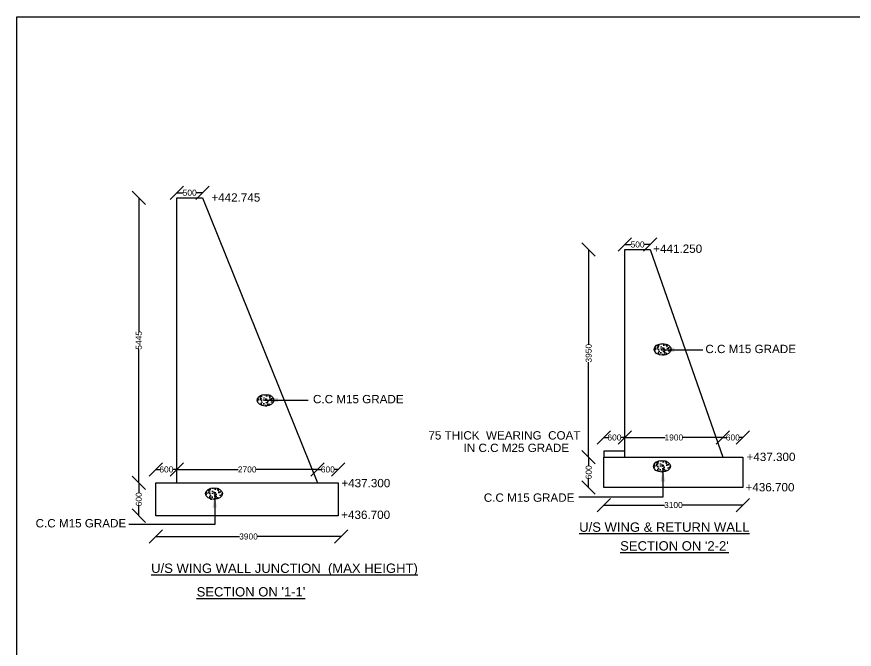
# Model space of a CAD drawing. Header units: millimetres. Extents: x 5762401 to 5768217, y 20979377 to 20983167.
# Drawn here: x 5762401 to 5764912, y 20981272 to 20983167 of the extents above; entities that cross this region are included whole.
import ezdxf

# ---------------------------------------------------------------- set-up
doc = ezdxf.new("R2010")
doc.units = ezdxf.units.MM
doc.header["$MEASUREMENT"] = 0
for name, color, linetype in [('DIMENSIONS', 7, 'Continuous'), ('DRAWING', 7, 'Continuous'), ('TEXT', 1, 'Continuous')]:
    doc.layers.add(name, color=color, linetype=linetype)
doc.styles.get("Standard").update_dxf_attribs({"font": 'arial.ttf', "height": 18})
doc.dimstyles.get("Standard").update_dxf_attribs({"dimtxt": 18, "dimasz": 40, "dimexe": 0.18, "dimexo": 0.0625, "dimgap": 0.09, "dimtad": 0, "dimdec": 0, "dimzin": 0, "dimdsep": 46, "dimtxsty": 'Standard', "dimblk": 'OBLIQUE', "dimcen": 0.09, "dimse1": 1, "dimse2": 1, "dimadec": 0, "dimazin": 0, "dimtfac": 1, "dimtdec": 0, "dimtofl": 0, "dimtmove": 0, "dimatfit": 3, "dimfxl": 1, "dimtolj": 1, "dimtzin": 0, "dimarcsym": 0})

# ---------------------------------------------------------------- blocks, each defined once
blk = doc.blocks.new('_Oblique')
at = {"color": 0, "linetype": 'ByBlock', "lineweight": -2}
blk.add_line((-0.5, -0.5), (0.5, 0.5), dxfattribs=at)
blk = doc.blocks.new('*D4')
at = {"layer": 'Defpoints', "color": 0, "transparency": 16777216}
for p in [(5762958.1, 20982639.7), (5762881.3, 20982624.4), (5762958.1, 20982624.4)]:
    blk.add_point(p, dxfattribs=at)
at = {"layer": 'DIMENSIONS', "color": 0, "lineweight": -2, "transparency": 16777216}
for p, q in [((5762881.3, 20982639.7), (5762899.8, 20982639.7)), ((5762958.1, 20982639.7), (5762939.7, 20982639.7))]:
    blk.add_line(p, q, dxfattribs=at)
at = {"layer": 'DIMENSIONS', "color": 0, "lineweight": -2, "transparency": 16777216, "xscale": 40, "yscale": 40, "zscale": 40, "rotation": 180}
blk.add_blockref('_Oblique', (5762881.3, 20982639.7), dxfattribs=at)
at = {"layer": 'DIMENSIONS', "color": 0, "lineweight": -2, "transparency": 16777216, "xscale": 40, "yscale": 40, "zscale": 40}
blk.add_blockref('_Oblique', (5762958.1, 20982639.7), dxfattribs=at)
at = {"layer": 'DIMENSIONS', "color": 0, "transparency": 16777216, "insert": (5762919.7, 20982639.7), "char_height": 18, "attachment_point": 5}
blk.add_mtext('\\A1;500', dxfattribs=at)
blk = doc.blocks.new('*D5')
at = {"layer": 'Defpoints', "color": 0, "transparency": 16777216}
for p in [(5762881.3, 20982624.4), (5762767.1, 20981770.2), (5762881.3, 20981770.2)]:
    blk.add_point(p, dxfattribs=at)
at = {"layer": 'DIMENSIONS', "color": 0, "lineweight": -2, "transparency": 16777216}
for p, q in [((5762767.1, 20982624.4), (5762767.1, 20982224.4)), ((5762767.1, 20981770.2), (5762767.1, 20982170.3))]:
    blk.add_line(p, q, dxfattribs=at)
at = {"layer": 'DIMENSIONS', "color": 0, "lineweight": -2, "transparency": 16777216, "xscale": 40, "yscale": 40, "zscale": 40}
for p, rotation in [((5762767.1, 20982624.4), 90), ((5762767.1, 20981770.2), 270)]:
    blk.add_blockref('_Oblique', p, dxfattribs=dict(at, rotation=rotation))
at = {"layer": 'DIMENSIONS', "color": 0, "transparency": 16777216, "insert": (5762767.1, 20982197.3), "char_height": 18, "attachment_point": 5, "rotation": 90}
blk.add_mtext('\\A1;5445', dxfattribs=at)
blk = doc.blocks.new('*D6')
at = {"layer": 'Defpoints', "color": 0, "transparency": 16777216}
for p in [(5762818, 20981770.2), (5762767.1, 20981672.1), (5762818, 20981672.1)]:
    blk.add_point(p, dxfattribs=at)
at = {"layer": 'DIMENSIONS', "color": 0, "lineweight": -2, "transparency": 16777216}
for p, q in [((5762767.1, 20981770.2), (5762767.1, 20981741.2)), ((5762767.1, 20981672.1), (5762767.1, 20981701.2))]:
    blk.add_line(p, q, dxfattribs=at)
at = {"layer": 'DIMENSIONS', "color": 0, "lineweight": -2, "transparency": 16777216, "xscale": 40, "yscale": 40, "zscale": 40}
for p, rotation in [((5762767.1, 20981770.2), 90), ((5762767.1, 20981672.1), 270)]:
    blk.add_blockref('_Oblique', p, dxfattribs=dict(at, rotation=rotation))
at = {"layer": 'DIMENSIONS', "color": 0, "transparency": 16777216, "insert": (5762767.1, 20981721.2), "char_height": 18, "attachment_point": 5, "rotation": 90}
blk.add_mtext('\\A1;600', dxfattribs=at)
blk = doc.blocks.new('*D7')
at = {"layer": 'Defpoints', "color": 0, "transparency": 16777216}
for p in [(5762881.3, 20981810.5), (5762818, 20981770.2), (5762881.3, 20981770.2)]:
    blk.add_point(p, dxfattribs=at)
at = {"layer": 'DIMENSIONS', "color": 0, "lineweight": -2, "transparency": 16777216}
for p, q in [((5762818, 20981810.5), (5762829.7, 20981810.5)), ((5762881.3, 20981810.5), (5762869.6, 20981810.5))]:
    blk.add_line(p, q, dxfattribs=at)
at = {"layer": 'DIMENSIONS', "color": 0, "lineweight": -2, "transparency": 16777216, "xscale": 40, "yscale": 40, "zscale": 40, "rotation": 180}
blk.add_blockref('_Oblique', (5762818, 20981810.5), dxfattribs=at)
at = {"layer": 'DIMENSIONS', "color": 0, "lineweight": -2, "transparency": 16777216, "xscale": 40, "yscale": 40, "zscale": 40}
blk.add_blockref('_Oblique', (5762881.3, 20981810.5), dxfattribs=at)
at = {"layer": 'DIMENSIONS', "color": 0, "transparency": 16777216, "insert": (5762849.7, 20981810.5), "char_height": 18, "attachment_point": 5}
blk.add_mtext('\\A1;600', dxfattribs=at)
blk = doc.blocks.new('*D8')
at = {"layer": 'Defpoints', "color": 0, "transparency": 16777216}
for p in [(5762881.3, 20981810.5), (5763302.8, 20981810.5), (5763302.8, 20981770.2)]:
    blk.add_point(p, dxfattribs=at)
at = {"layer": 'DIMENSIONS', "color": 0, "lineweight": -2, "transparency": 16777216}
for p, q in [((5762881.3, 20981810.5), (5763065, 20981810.5)), ((5763302.8, 20981810.5), (5763119.1, 20981810.5))]:
    blk.add_line(p, q, dxfattribs=at)
at = {"layer": 'DIMENSIONS', "color": 0, "lineweight": -2, "transparency": 16777216, "xscale": 40, "yscale": 40, "zscale": 40, "rotation": 180}
blk.add_blockref('_Oblique', (5762881.3, 20981810.5), dxfattribs=at)
at = {"layer": 'DIMENSIONS', "color": 0, "lineweight": -2, "transparency": 16777216, "xscale": 40, "yscale": 40, "zscale": 40}
blk.add_blockref('_Oblique', (5763302.8, 20981810.5), dxfattribs=at)
at = {"layer": 'DIMENSIONS', "color": 0, "transparency": 16777216, "insert": (5763092.1, 20981810.5), "char_height": 18, "attachment_point": 5}
blk.add_mtext('\\A1;2700', dxfattribs=at)
blk = doc.blocks.new('*D9')
at = {"layer": 'Defpoints', "color": 0, "transparency": 16777216}
for p in [(5763364.9, 20981810.5), (5763302.8, 20981770.2), (5763364.9, 20981770.2)]:
    blk.add_point(p, dxfattribs=at)
at = {"layer": 'DIMENSIONS', "color": 0, "lineweight": -2, "transparency": 16777216}
for p, q in [((5763302.8, 20981810.5), (5763313.9, 20981810.5)), ((5763364.9, 20981810.5), (5763353.9, 20981810.5))]:
    blk.add_line(p, q, dxfattribs=at)
at = {"layer": 'DIMENSIONS', "color": 0, "lineweight": -2, "transparency": 16777216, "xscale": 40, "yscale": 40, "zscale": 40, "rotation": 180}
blk.add_blockref('_Oblique', (5763302.8, 20981810.5), dxfattribs=at)
at = {"layer": 'DIMENSIONS', "color": 0, "lineweight": -2, "transparency": 16777216, "xscale": 40, "yscale": 40, "zscale": 40}
blk.add_blockref('_Oblique', (5763364.9, 20981810.5), dxfattribs=at)
at = {"layer": 'DIMENSIONS', "color": 0, "transparency": 16777216, "insert": (5763333.9, 20981810.5), "char_height": 18, "attachment_point": 5}
blk.add_mtext('\\A1;600', dxfattribs=at)
blk = doc.blocks.new('*D10')
at = {"layer": 'Defpoints', "color": 0, "transparency": 16777216}
for p in [(5762818, 20981672.1), (5763374, 20981662.3), (5763374, 20981609.6)]:
    blk.add_point(p, dxfattribs=at)
at = {"layer": 'DIMENSIONS', "color": 0, "lineweight": -2, "transparency": 16777216}
for p, q in [((5762818, 20981609.6), (5763069.1, 20981609.6)), ((5763374, 20981609.6), (5763122.9, 20981609.6))]:
    blk.add_line(p, q, dxfattribs=at)
at = {"layer": 'DIMENSIONS', "color": 0, "lineweight": -2, "transparency": 16777216, "xscale": 40, "yscale": 40, "zscale": 40, "rotation": 180}
blk.add_blockref('_Oblique', (5762818, 20981609.6), dxfattribs=at)
at = {"layer": 'DIMENSIONS', "color": 0, "lineweight": -2, "transparency": 16777216, "xscale": 40, "yscale": 40, "zscale": 40}
blk.add_blockref('_Oblique', (5763374, 20981609.6), dxfattribs=at)
at = {"layer": 'DIMENSIONS', "color": 0, "transparency": 16777216, "insert": (5763096, 20981609.6), "char_height": 18, "attachment_point": 5}
blk.add_mtext('\\A1;3900', dxfattribs=at)
blk = doc.blocks.new('*D11')
at = {"layer": 'Defpoints', "color": 0, "transparency": 16777216}
for p in [(5764300.8, 20982484.6), (5764224.5, 20982470.2), (5764300.8, 20982470.2)]:
    blk.add_point(p, dxfattribs=at)
at = {"layer": 'DIMENSIONS', "color": 0, "lineweight": -2, "transparency": 16777216}
for p, q in [((5764224.5, 20982484.6), (5764242.7, 20982484.6)), ((5764300.8, 20982484.6), (5764282.6, 20982484.6))]:
    blk.add_line(p, q, dxfattribs=at)
at = {"layer": 'DIMENSIONS', "color": 0, "lineweight": -2, "transparency": 16777216, "xscale": 40, "yscale": 40, "zscale": 40, "rotation": 180}
blk.add_blockref('_Oblique', (5764224.5, 20982484.6), dxfattribs=at)
at = {"layer": 'DIMENSIONS', "color": 0, "lineweight": -2, "transparency": 16777216, "xscale": 40, "yscale": 40, "zscale": 40}
blk.add_blockref('_Oblique', (5764300.8, 20982484.6), dxfattribs=at)
at = {"layer": 'DIMENSIONS', "color": 0, "transparency": 16777216, "insert": (5764262.7, 20982484.6), "char_height": 18, "attachment_point": 5}
blk.add_mtext('\\A1;500', dxfattribs=at)
blk = doc.blocks.new('*D12')
at = {"layer": 'Defpoints', "color": 0, "transparency": 16777216}
for p in [(5764224.5, 20982470.2), (5764115.9, 20981847.4), (5764224.5, 20981847.4)]:
    blk.add_point(p, dxfattribs=at)
at = {"layer": 'DIMENSIONS', "color": 0, "lineweight": -2, "transparency": 16777216}
for p, q in [((5764115.9, 20982470.2), (5764115.9, 20982185.7)), ((5764115.9, 20981847.4), (5764115.9, 20982131.8))]:
    blk.add_line(p, q, dxfattribs=at)
at = {"layer": 'DIMENSIONS', "color": 0, "lineweight": -2, "transparency": 16777216, "xscale": 40, "yscale": 40, "zscale": 40}
for p, rotation in [((5764115.9, 20982470.2), 90), ((5764115.9, 20981847.4), 270)]:
    blk.add_blockref('_Oblique', p, dxfattribs=dict(at, rotation=rotation))
at = {"layer": 'DIMENSIONS', "color": 0, "transparency": 16777216, "insert": (5764115.9, 20982158.8), "char_height": 18, "attachment_point": 5, "rotation": 90}
blk.add_mtext('\\A1;3950', dxfattribs=at)
blk = doc.blocks.new('*D13')
at = {"layer": 'Defpoints', "color": 0, "transparency": 16777216}
for p in [(5764161.7, 20981847.4), (5764115.9, 20981756.9), (5764161.7, 20981756.9)]:
    blk.add_point(p, dxfattribs=at)
at = {"layer": 'DIMENSIONS', "color": 0, "lineweight": -2, "transparency": 16777216}
for p, q in [((5764115.9, 20981847.4), (5764115.9, 20981822.1)), ((5764115.9, 20981756.9), (5764115.9, 20981782.1))]:
    blk.add_line(p, q, dxfattribs=at)
at = {"layer": 'DIMENSIONS', "color": 0, "lineweight": -2, "transparency": 16777216, "xscale": 40, "yscale": 40, "zscale": 40}
for p, rotation in [((5764115.9, 20981847.4), 90), ((5764115.9, 20981756.9), 270)]:
    blk.add_blockref('_Oblique', p, dxfattribs=dict(at, rotation=rotation))
at = {"layer": 'DIMENSIONS', "color": 0, "transparency": 16777216, "insert": (5764115.9, 20981802.1), "char_height": 18, "attachment_point": 5, "rotation": 90}
blk.add_mtext('\\A1;600', dxfattribs=at)
blk = doc.blocks.new('*D14')
at = {"layer": 'Defpoints', "color": 0, "transparency": 16777216}
for p in [(5764224.5, 20981906.3), (5764161.7, 20981847.4), (5764224.5, 20981847.4)]:
    blk.add_point(p, dxfattribs=at)
at = {"layer": 'DIMENSIONS', "color": 0, "lineweight": -2, "transparency": 16777216}
for p, q in [((5764161.7, 20981906.3), (5764173.1, 20981906.3)), ((5764224.5, 20981906.3), (5764213.1, 20981906.3))]:
    blk.add_line(p, q, dxfattribs=at)
at = {"layer": 'DIMENSIONS', "color": 0, "lineweight": -2, "transparency": 16777216, "xscale": 40, "yscale": 40, "zscale": 40, "rotation": 180}
blk.add_blockref('_Oblique', (5764161.7, 20981906.3), dxfattribs=at)
at = {"layer": 'DIMENSIONS', "color": 0, "lineweight": -2, "transparency": 16777216, "xscale": 40, "yscale": 40, "zscale": 40}
blk.add_blockref('_Oblique', (5764224.5, 20981906.3), dxfattribs=at)
at = {"layer": 'DIMENSIONS', "color": 0, "transparency": 16777216, "insert": (5764193.1, 20981906.3), "char_height": 18, "attachment_point": 5}
blk.add_mtext('\\A1;600', dxfattribs=at)
blk = doc.blocks.new('*D15')
at = {"layer": 'Defpoints', "color": 0, "transparency": 16777216}
for p in [(5764518.1, 20981906.3), (5764224.5, 20981847.4), (5764518.1, 20981847.4)]:
    blk.add_point(p, dxfattribs=at)
at = {"layer": 'DIMENSIONS', "color": 0, "lineweight": -2, "transparency": 16777216}
for p, q in [((5764224.5, 20981906.3), (5764345.2, 20981906.3)), ((5764518.1, 20981906.3), (5764397.4, 20981906.3))]:
    blk.add_line(p, q, dxfattribs=at)
at = {"layer": 'DIMENSIONS', "color": 0, "lineweight": -2, "transparency": 16777216, "xscale": 40, "yscale": 40, "zscale": 40, "rotation": 180}
blk.add_blockref('_Oblique', (5764224.5, 20981906.3), dxfattribs=at)
at = {"layer": 'DIMENSIONS', "color": 0, "lineweight": -2, "transparency": 16777216, "xscale": 40, "yscale": 40, "zscale": 40}
blk.add_blockref('_Oblique', (5764518.1, 20981906.3), dxfattribs=at)
at = {"layer": 'DIMENSIONS', "color": 0, "transparency": 16777216, "insert": (5764371.3, 20981906.3), "char_height": 18, "attachment_point": 5}
blk.add_mtext('\\A1;1900', dxfattribs=at)
blk = doc.blocks.new('*D16')
at = {"layer": 'Defpoints', "color": 0, "transparency": 16777216}
for p in [(5764578.2, 20981906.3), (5764518.1, 20981847.4), (5764578.2, 20981847.4)]:
    blk.add_point(p, dxfattribs=at)
at = {"layer": 'DIMENSIONS', "color": 0, "lineweight": -2, "transparency": 16777216}
for p, q in [((5764518.1, 20981906.3), (5764528.2, 20981906.3)), ((5764578.2, 20981906.3), (5764568.2, 20981906.3))]:
    blk.add_line(p, q, dxfattribs=at)
at = {"layer": 'DIMENSIONS', "color": 0, "lineweight": -2, "transparency": 16777216, "xscale": 40, "yscale": 40, "zscale": 40, "rotation": 180}
blk.add_blockref('_Oblique', (5764518.1, 20981906.3), dxfattribs=at)
at = {"layer": 'DIMENSIONS', "color": 0, "lineweight": -2, "transparency": 16777216, "xscale": 40, "yscale": 40, "zscale": 40}
blk.add_blockref('_Oblique', (5764578.2, 20981906.3), dxfattribs=at)
at = {"layer": 'DIMENSIONS', "color": 0, "transparency": 16777216, "insert": (5764548.2, 20981906.3), "char_height": 18, "attachment_point": 5}
blk.add_mtext('\\A1;600', dxfattribs=at)
blk = doc.blocks.new('*D17')
at = {"layer": 'Defpoints', "color": 0, "transparency": 16777216}
for p in [(5764161.7, 20981756.9), (5764578.2, 20981756.9), (5764578.2, 20981704)]:
    blk.add_point(p, dxfattribs=at)
at = {"layer": 'DIMENSIONS', "color": 0, "lineweight": -2, "transparency": 16777216}
for p, q in [((5764161.7, 20981704), (5764343, 20981704)), ((5764578.2, 20981704), (5764396.9, 20981704))]:
    blk.add_line(p, q, dxfattribs=at)
at = {"layer": 'DIMENSIONS', "color": 0, "lineweight": -2, "transparency": 16777216, "xscale": 40, "yscale": 40, "zscale": 40, "rotation": 180}
blk.add_blockref('_Oblique', (5764161.7, 20981704), dxfattribs=at)
at = {"layer": 'DIMENSIONS', "color": 0, "lineweight": -2, "transparency": 16777216, "xscale": 40, "yscale": 40, "zscale": 40}
blk.add_blockref('_Oblique', (5764578.2, 20981704), dxfattribs=at)
at = {"layer": 'DIMENSIONS', "color": 0, "transparency": 16777216, "insert": (5764370, 20981704), "char_height": 18, "attachment_point": 5}
blk.add_mtext('\\A1;3100', dxfattribs=at)

msp = doc.modelspace()

# ---------------------------------------------------------------- hatches: boundary and pattern name
at = {"layer": 'DRAWING'}
h = msp.add_hatch(dxfattribs=at)
h.set_pattern_fill('AR-CONC', color=0, scale=3, style=0)
h.set_pattern_definition([(50, (4192.05, 64.93), (21.517805478, -1.88256405), [2.25, -24.75]), (355, (4192.05, 64.93), (-4.162540008, 22.56576401), [1.8, -19.8]), (100.4514, (4193.844, 64.773), (17.355281451, 20.683186262), [1.9122057, -21.03426336]), (46.1842, (4192.05, 70.93), (32.01723146, -4.96557043), [3.375, -37.125]), (96.6356, (4194.72, 70.516), (28.039881166, 29.223536127), [2.86830864, -31.55139]), (351.1842, (4192.05, 70.93), (28.039858354, 29.22355803), [2.7, -29.7]), (21, (4195.05, 69.43), (17.907211564, -12.07856672), [2.25, -24.75]), (326, (4195.05, 69.43), (7.299459958, 21.754501351), [1.8, -19.8]), (71.4514, (4196.543, 68.423), (25.206678857, 9.675914901), [1.9122057, -21.03426336]), (37.5, (4192.051, 64.9295), (0.3647956595, 9.986815615), [0, -19.56, 0, -20.1, 0, -19.875]), (7.5, (4192.051, 64.93), (7.8920861233, 11.8323513565), [0, -11.46, 0, -19.11, 0, -7.575]), (327.5, (4185.361, 64.9295), (16.0146730852, -0.676646152), [0, -7.5, 0, -23.4, 0, -31.05]), (317.5, (4182.36, 64.93), (17.49558508, 3.00314947), [0, -9.75, 0, -15.54, 0, -22.05])])
edge = h.paths.add_edge_path()
edge.add_ellipse((5764337.7, 20982170.5), major_axis=(-25.3, 0), ratio=0.687205, start_angle=0, end_angle=360)
h = msp.add_hatch(dxfattribs=at)
h.set_pattern_fill('AR-CONC', color=0, scale=3, style=0)
h.set_pattern_definition([(50, (3001.29, -87.463), (21.517805478, -1.88256405), [2.25, -24.75]), (355, (3001.29, -87.463), (-4.162540008, 22.56576401), [1.8, -19.8]), (100.4514, (3003.084, -87.62), (17.355281451, 20.683186262), [1.9122057, -21.03426336]), (46.1842, (3001.29, -81.463), (32.01723146, -4.96557043), [3.375, -37.125]), (96.6356, (3003.96, -81.877), (28.039881166, 29.223536127), [2.86830864, -31.55139]), (351.1842, (3001.29, -81.463), (28.039858354, 29.22355803), [2.7, -29.7]), (21, (3004.29, -82.963), (17.907211564, -12.07856672), [2.25, -24.75]), (326, (3004.29, -82.963), (7.299459958, 21.754501351), [1.8, -19.8]), (71.4514, (3005.783, -83.97), (25.206678857, 9.675914901), [1.9122057, -21.03426336]), (37.5, (3001.291, -87.463), (0.3647956595, 9.986815615), [0, -19.56, 0, -20.1, 0, -19.875]), (7.5, (3001.291, -87.463), (7.8920861233, 11.8323513565), [0, -11.46, 0, -19.11, 0, -7.575]), (327.5, (2994.601, -87.463), (16.0146730852, -0.676646152), [0, -7.5, 0, -23.4, 0, -31.05]), (317.5, (2991.6, -87.463), (17.49558508, 3.00314947), [0, -9.75, 0, -15.54, 0, -22.05])])
edge = h.paths.add_edge_path()
edge.add_ellipse((5763147, 20982018.1), major_axis=(-25.3, 0), ratio=0.687205, start_angle=0, end_angle=360)
h = msp.add_hatch(dxfattribs=at)
h.set_pattern_fill('AR-CONC', color=0, scale=3, style=0)
h.set_pattern_definition([(50, (4189.992, -285.472), (21.517805478, -1.88256405), [2.25, -24.75]), (355, (4189.992, -285.472), (-4.162540008, 22.56576401), [1.8, -19.8]), (100.4514, (4191.785, -285.629), (17.355281451, 20.683186262), [1.9122057, -21.03426336]), (46.1842, (4189.992, -279.472), (32.01723146, -4.96557043), [3.375, -37.125]), (96.6356, (4192.66, -279.886), (28.039881166, 29.223536127), [2.86830864, -31.55139]), (351.1842, (4189.99, -279.472), (28.039858354, 29.22355803), [2.7, -29.7]), (21, (4192.992, -280.972), (17.907211564, -12.07856672), [2.25, -24.75]), (326, (4192.992, -280.972), (7.299459958, 21.754501351), [1.8, -19.8]), (71.4514, (4194.484, -281.978), (25.206678857, 9.675914901), [1.9122057, -21.03426336]), (37.5, (4189.992, -285.472), (0.3647956595, 9.986815615), [0, -19.56, 0, -20.1, 0, -19.875]), (7.5, (4189.992, -285.472), (7.8920861233, 11.8323513565), [0, -11.46, 0, -19.11, 0, -7.575]), (327.5, (4183.302, -285.472), (16.0146730852, -0.676646152), [0, -7.5, 0, -23.4, 0, -31.05]), (317.5, (4180.302, -285.472), (17.49558508, 3.00314947), [0, -9.75, 0, -15.54, 0, -22.05])])
edge = h.paths.add_edge_path()
edge.add_ellipse((5764335.7, 20981820.1), major_axis=(-25.3, 0), ratio=0.687205, start_angle=0, end_angle=360)
h = msp.add_hatch(dxfattribs=at)
h.set_pattern_fill('AR-CONC', color=0, scale=3, style=0)
h.set_pattern_definition([(50, (2846.841, -367.348), (21.517805478, -1.88256405), [2.25, -24.75]), (355, (2846.84, -367.348), (-4.162540008, 22.56576401), [1.8, -19.8]), (100.4514, (2848.634, -367.505), (17.355281451, 20.683186262), [1.9122057, -21.03426336]), (46.1842, (2846.84, -361.348), (32.01723146, -4.96557043), [3.375, -37.125]), (96.6356, (2849.51, -361.762), (28.039881166, 29.223536127), [2.86830864, -31.55139]), (351.1842, (2846.84, -361.348), (28.039858354, 29.22355803), [2.7, -29.7]), (21, (2849.841, -362.848), (17.907211564, -12.07856672), [2.25, -24.75]), (326, (2849.84, -362.848), (7.299459958, 21.754501351), [1.8, -19.8]), (71.4514, (2851.333, -363.855), (25.206678857, 9.675914901), [1.9122057, -21.03426336]), (37.5, (2846.841, -367.348), (0.3647956595, 9.986815615), [0, -19.56, 0, -20.1, 0, -19.875]), (7.5, (2846.841, -367.348), (7.8920861233, 11.8323513565), [0, -11.46, 0, -19.11, 0, -7.575]), (327.5, (2840.151, -367.348), (16.0146730852, -0.676646152), [0, -7.5, 0, -23.4, 0, -31.05]), (317.5, (2837.151, -367.348), (17.49558508, 3.00314947), [0, -9.75, 0, -15.54, 0, -22.05])])
edge = h.paths.add_edge_path()
edge.add_ellipse((5762992.5, 20981738.2), major_axis=(-25.3, 0), ratio=0.687205, start_angle=0, end_angle=360)

# ---------------------------------------------------------------- linework, layer by layer
at = {"layer": 'DRAWING', "color": 0}
for points in [[(5762401.1, 20983167.2), (5768216.8, 20983167.2), (5768216.8, 20979376.5), (5762401.1, 20979376.5)], [(5764161.7, 20981847.4), (5764224.5, 20981847.4), (5764224.5, 20981865.5), (5764161.7, 20981865.5)], [(5764161.7, 20981847.4), (5764578.2, 20981847.4), (5764578.2, 20981756.9), (5764161.7, 20981756.9)], [(5762818, 20981770.2), (5763364.9, 20981770.2), (5763364.9, 20981672.1), (5762818, 20981672.1)]]:
    msp.add_lwpolyline(points, close=True, dxfattribs=at)
for points in [[(5762881.3, 20981770.2), (5762881.3, 20982624.4), (5762958.1, 20982624.4), (5763302.8, 20981770.2)], [(5764224.5, 20981865.5), (5764224.5, 20982470.2), (5764300.8, 20982470.2), (5764518.1, 20981847.4)]]:
    msp.add_lwpolyline(points, dxfattribs=at)
for centre in [(5764337.7, 20982170.5), (5763147, 20982018.1), (5764335.7, 20981820.1), (5762992.5, 20981738.2)]:
    msp.add_ellipse(centre, major_axis=(-25.3, 0), ratio=0.687205, dxfattribs=at)

# ---------------------------------------------------------------- texts
at = {"layer": 'TEXT', "color": 0}
for s, height, p in [('+442.745', 25, (5762984.7, 20982613.1)), ('+441.250', 25, (5764309.6, 20982459.6)), ('C.C M15 GRADE', 25, (5764465.9, 20982159.2)), ('C.C M15 GRADE', 25, (5763289.4, 20982008.9)), ('75 THICK  WEARING  COAT', 25, (5763635.4, 20981900.2)), ('IN C.C M25 GRADE', 25, (5763740.9, 20981862.8)), ('+437.300', 25, (5764589.3, 20981835.8)), ('+437.300', 25, (5763374.5, 20981757.2)), ('+436.700', 25, (5764586.3, 20981744.9)), ('C.C M15 GRADE', 25, (5763801.5, 20981713.7)), ('+436.700', 25, (5763374, 20981662.3)), ('C.C M15 GRADE', 25, (5762457.7, 20981636.9)), ('%%UU/S WING & RETURN WALL', 28, (5764087.5, 20981623.8)), ("%%USECTION ON '2-2'", 28, (5764210.3, 20981567.6)), ('%%UU/S WING WALL JUNCTION  (MAX HEIGHT)', 28, (5762804.1, 20981500.6)), ("%%USECTION ON '1-1'", 28, (5762940.5, 20981429.9))]:
    msp.add_text(s, height=height, dxfattribs=at).set_placement(p)

# ---------------------------------------------------------------- dimensions: what is measured, and where the dimension line sits
at = {"layer": 'DIMENSIONS', "color": 0}
for base, p1, p2, text, picture, middle in [((5762958.1, 20982639.7), (5762881.3, 20982624.4), (5762958.1, 20982624.4), '500', '*D4', (5762919.7, 20982639.7)), ((5764300.8, 20982484.6), (5764224.5, 20982470.2), (5764300.8, 20982470.2), '500', '*D11', (5764262.7, 20982484.6)), ((5764224.5, 20981906.3), (5764161.7, 20981847.4), (5764224.5, 20981847.4), '600', '*D14', (5764193.1, 20981906.3)), ((5764518.1, 20981906.3), (5764224.5, 20981847.4), (5764518.1, 20981847.4), '1900', '*D15', (5764371.3, 20981906.3)), ((5764578.2, 20981906.3), (5764518.1, 20981847.4), (5764578.2, 20981847.4), '600', '*D16', (5764548.2, 20981906.3)), ((5762881.3, 20981810.5), (5762818, 20981770.2), (5762881.3, 20981770.2), '600', '*D7', (5762849.7, 20981810.5)), ((5763302.8, 20981810.5), (5762881.3, 20981810.5), (5763302.8, 20981770.2), '2700', '*D8', (5763092.1, 20981810.5)), ((5763364.9, 20981810.5), (5763302.8, 20981770.2), (5763364.9, 20981770.2), '600', '*D9', (5763333.9, 20981810.5)), ((5764578.2, 20981704), (5764161.7, 20981756.9), (5764578.2, 20981756.9), '3100', '*D17', (5764370, 20981704)), ((5763374, 20981609.6), (5762818, 20981672.1), (5763374, 20981662.3), '3900', '*D10', (5763096, 20981609.6))]:
    dim = msp.add_linear_dim(base=base, p1=p1, p2=p2, text=text, dimstyle='Standard', dxfattribs=at)
    dim.commit()
    dim.dimension.update_dxf_attribs({"geometry": picture, "text_midpoint": middle})
for base, p1, p2, text, picture, middle in [((5762767.1, 20981770.2), (5762881.3, 20982624.4), (5762881.3, 20981770.2), '5445', '*D5', (5762767.1, 20982197.3)), ((5764115.9, 20981847.4), (5764224.5, 20982470.2), (5764224.5, 20981847.4), '3950', '*D12', (5764115.9, 20982158.8)), ((5764115.9, 20981756.9), (5764161.7, 20981847.4), (5764161.7, 20981756.9), '600', '*D13', (5764115.9, 20981802.1)), ((5762767.1, 20981672.1), (5762818, 20981770.2), (5762818, 20981672.1), '600', '*D6', (5762767.1, 20981721.2))]:
    dim = msp.add_linear_dim(base=base, p1=p1, p2=p2, angle=90, text=text, dimstyle='Standard', dxfattribs=at)
    dim.commit()
    dim.dimension.update_dxf_attribs({"geometry": picture, "text_midpoint": middle})

# ---------------------------------------------------------------- leaders
at = {"layer": 'TEXT', "color": 0}
for points in [[(5764333.3, 20982169.3), (5764458.5, 20982169.3)], [(5763144.4, 20982018.5), (5763274.7, 20982018.5)], [(5764338.4, 20981814.2), (5764338.4, 20981727.9), (5764086.4, 20981727.9)], [(5762994.6, 20981735.6), (5762994.6, 20981645.8), (5762737.3, 20981645.8)]]:
    msp.add_leader(points, dimstyle='Standard', override={"dimgap": 0.09, "dimtad": 0}, dxfattribs=at)

doc.saveas('drawing.dxf')
